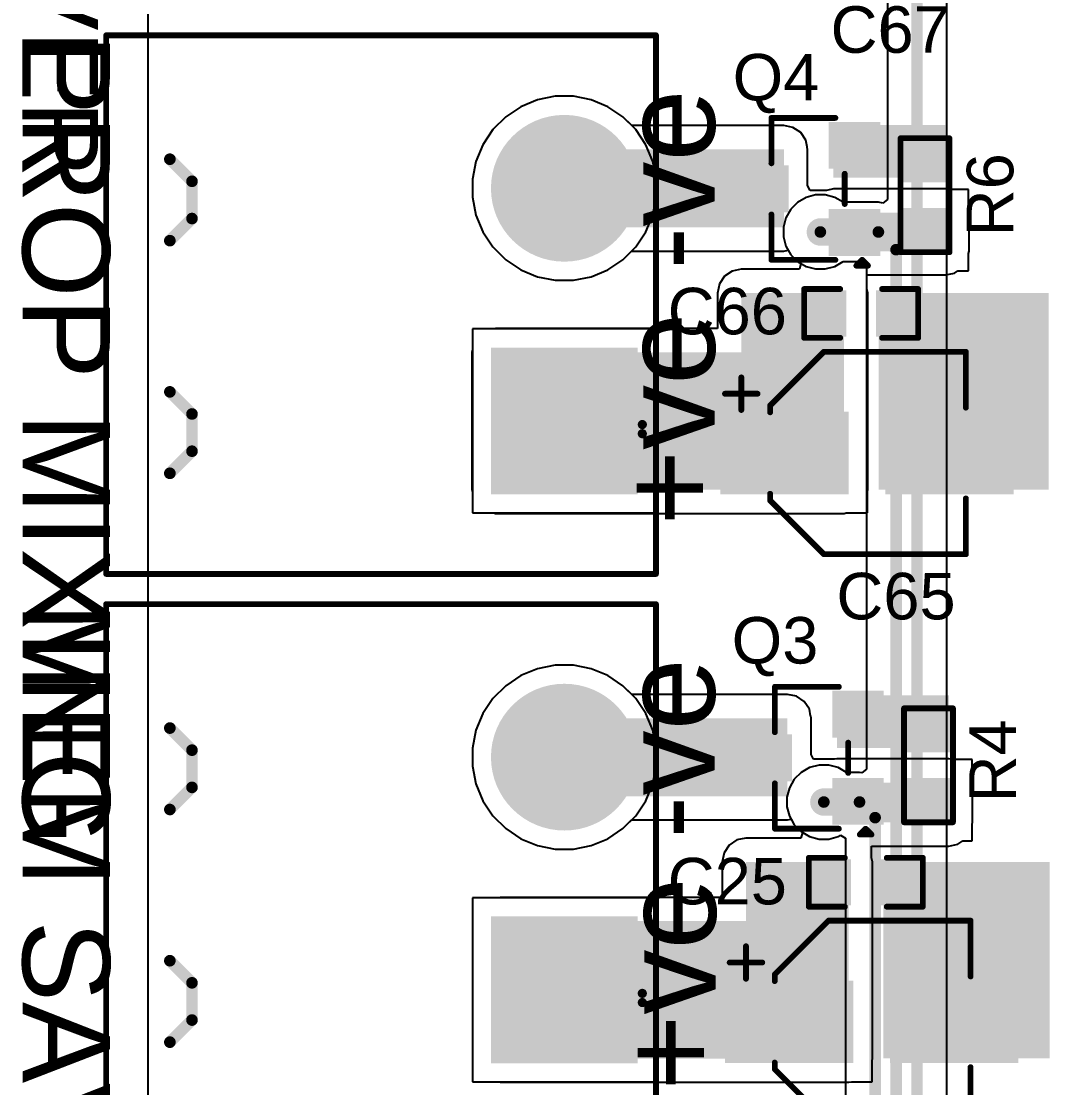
# Model space of a CAD drawing. Header units: millimetres. Extents: x -3 to 5437, y -3 to 5435.
# Drawn here: x -2.76 to 19.68, y 79.31 to 102.59 of the extents above; entities that cross this region are included whole.
import ezdxf

# ---------------------------------------------------------------- set-up
doc = ezdxf.new("R2010")
doc.units = ezdxf.units.MM
for name, color, linetype in [('BottomLayer', 5, 'Continuous'), ('BottomSolder', 6, 'Continuous'), ('MultiLayer', 9, 'Continuous'), ('PadHoleLayer', 156, 'Continuous'), ('TopLayer', 1, 'Continuous'), ('TopOverlay', 2, 'Continuous'), ('TopPaste', 8, 'Continuous'), ('TopSolder', 216, 'Continuous'), ('ViaHoleLayer', 16, 'Continuous')]:
    doc.layers.add(name, color=color, linetype=linetype)
doc.styles.add('Arial', font='', dxfattribs={"height": 0.2})
doc.styles.get('Arial').set_extended_font_data('Arial')

# ---------------------------------------------------------------- blocks, each defined once
blk = doc.blocks.new('RES_0603_128')
at = {"layer": 'TopLayer'}
for points in [[(-0.381, 0.4445), (-0.381, -0.4445), (-1.143, -0.4445), (-1.143, 0.4445)], [(1.143, 0.4445), (1.143, -0.4445), (0.381, -0.4445), (0.381, 0.4445)]]:
    blk.add_hatch(color=1, dxfattribs=at).paths.add_polyline_path(points)
at = {"layer": 'TopPaste'}
for points in [[(-0.381, 0.4445), (-0.381, -0.4445), (-1.143, -0.4445), (-1.143, 0.4445)], [(1.143, 0.4445), (1.143, -0.4445), (0.381, -0.4445), (0.381, 0.4445)]]:
    blk.add_hatch(color=8, dxfattribs=at).paths.add_polyline_path(points)
at = {"layer": 'TopSolder'}
for points in [[(-0.2794, 0.5461), (-0.2794, -0.5461), (-1.2446, -0.5461), (-1.2446, 0.5461)], [(1.2446, 0.5461), (1.2446, -0.5461), (0.2794, -0.5461), (0.2794, 0.5461)]]:
    blk.add_hatch(color=216, dxfattribs=at).paths.add_polyline_path(points)
at = {"layer": 'TopOverlay', "const_width": 0.127}
for points in [[(-1.2446, 0.5334), (-1.2446, -0.5334)], [(-1.2446, 0.5334), (1.2446, 0.5334)], [(1.2446, 0.5334), (1.2446, -0.5334)], [(-1.2446, -0.5334), (1.2446, -0.5334)]]:
    blk.add_lwpolyline(points, dxfattribs=at)
at = {"layer": 'TopOverlay', "const_width": 0.0635}
for points in [[(-1.27635, 0.5334, 1), (-1.21285, 0.5334, 1)], [(-1.27635, 0.5334, 1), (-1.21285, 0.5334, 1)], [(1.21285, 0.5334, 1), (1.27635, 0.5334, 1)], [(1.21285, 0.5334, 1), (1.27635, 0.5334, 1)], [(-1.27635, -0.5334, 1), (-1.21285, -0.5334, 1)], [(-1.27635, -0.5334, 1), (-1.21285, -0.5334, 1)], [(1.21285, -0.5334, 1), (1.27635, -0.5334, 1)], [(1.21285, -0.5334, 1), (1.27635, -0.5334, 1)]]:
    blk.add_lwpolyline(points, format="xyb", close=True, dxfattribs=at)
blk = doc.blocks.new('RES_0603_129')
at = {"layer": 'TopLayer'}
for points in [[(-0.381, 0.4445), (-0.381, -0.4445), (-1.143, -0.4445), (-1.143, 0.4445)], [(1.143, 0.4445), (1.143, -0.4445), (0.381, -0.4445), (0.381, 0.4445)]]:
    blk.add_hatch(color=1, dxfattribs=at).paths.add_polyline_path(points)
at = {"layer": 'TopPaste'}
for points in [[(-0.381, 0.4445), (-0.381, -0.4445), (-1.143, -0.4445), (-1.143, 0.4445)], [(1.143, 0.4445), (1.143, -0.4445), (0.381, -0.4445), (0.381, 0.4445)]]:
    blk.add_hatch(color=8, dxfattribs=at).paths.add_polyline_path(points)
at = {"layer": 'TopSolder'}
for points in [[(-0.2794, 0.5461), (-0.2794, -0.5461), (-1.2446, -0.5461), (-1.2446, 0.5461)], [(1.2446, 0.5461), (1.2446, -0.5461), (0.2794, -0.5461), (0.2794, 0.5461)]]:
    blk.add_hatch(color=216, dxfattribs=at).paths.add_polyline_path(points)
at = {"layer": 'TopOverlay', "const_width": 0.127}
for points in [[(-1.2446, 0.5334), (-1.2446, -0.5334)], [(-1.2446, 0.5334), (1.2446, 0.5334)], [(1.2446, 0.5334), (1.2446, -0.5334)], [(-1.2446, -0.5334), (1.2446, -0.5334)]]:
    blk.add_lwpolyline(points, dxfattribs=at)
at = {"layer": 'TopOverlay', "const_width": 0.0635}
for points in [[(-1.27635, 0.5334, 1), (-1.21285, 0.5334, 1)], [(-1.27635, 0.5334, 1), (-1.21285, 0.5334, 1)], [(1.21285, 0.5334, 1), (1.27635, 0.5334, 1)], [(1.21285, 0.5334, 1), (1.27635, 0.5334, 1)], [(-1.27635, -0.5334, 1), (-1.21285, -0.5334, 1)], [(-1.27635, -0.5334, 1), (-1.21285, -0.5334, 1)], [(1.21285, -0.5334, 1), (1.27635, -0.5334, 1)], [(1.21285, -0.5334, 1), (1.27635, -0.5334, 1)]]:
    blk.add_lwpolyline(points, format="xyb", close=True, dxfattribs=at)
blk = doc.blocks.new('____23_132')
at = {"layer": 'TopLayer'}
for points in [[(-0.41, 1.46), (0.41, 1.46), (0.41, 0.54), (-0.41, 0.54)], [(-1.36, -0.54), (-0.54, -0.54), (-0.54, -1.46), (-1.36, -1.46)], [(0.54, -0.54), (1.36, -0.54), (1.36, -1.46), (0.54, -1.46)]]:
    blk.add_hatch(color=1, dxfattribs=at).paths.add_polyline_path(points)
at = {"layer": 'TopPaste'}
for points in [[(-0.41, 1.46), (0.41, 1.46), (0.41, 0.54), (-0.41, 0.54)], [(-1.36, -0.54), (-0.54, -0.54), (-0.54, -1.46), (-1.36, -1.46)], [(0.54, -0.54), (1.36, -0.54), (1.36, -1.46), (0.54, -1.46)]]:
    blk.add_hatch(color=8, dxfattribs=at).paths.add_polyline_path(points)
at = {"layer": 'TopSolder'}
for points in [[(-0.512, 1.562), (0.512, 1.562), (0.512, 0.438), (-0.512, 0.438)], [(-1.462, -0.438), (-0.438, -0.438), (-0.438, -1.562), (-1.462, -1.562)], [(0.438, -0.438), (1.462, -0.438), (1.462, -1.562), (0.438, -1.562)]]:
    blk.add_hatch(color=216, dxfattribs=at).paths.add_polyline_path(points)
at = {"layer": 'TopOverlay', "const_width": 0.127}
for points in [[(-1.549, 0.813), (-0.559, 0.813)], [(-1.549, 0.813), (-1.549, -0.584)], [(0.559, 0.813), (1.549, 0.813)], [(1.549, 0.813), (1.549, -0.584)], [(-0.33, -0.787), (0.33, -0.787)], [(-1.676, -1.041), (-1.676, -1.295)], [(-1.676, -1.041), (-1.549, -1.168)], [(-1.549, -1.168), (-1.676, -1.295)]]:
    blk.add_lwpolyline(points, dxfattribs=at)
at = {"layer": 'TopOverlay', "const_width": 0.0635}
for points in [[(-1.581, 0.813, 1), (-1.518, 0.813, 1)], [(-1.581, 0.813, 1), (-1.518, 0.813, 1)], [(-0.591, 0.813, 1), (-0.527, 0.813, 1)], [(0.527, 0.813, 1), (0.591, 0.813, 1)], [(1.518, 0.813, 1), (1.581, 0.813, 1)], [(1.518, 0.813, 1), (1.581, 0.813, 1)], [(-1.581, -0.584, 1), (-1.518, -0.584, 1)], [(1.518, -0.584, 1), (1.581, -0.584, 1)], [(-0.362, -0.787, 1), (-0.298, -0.787, 1)], [(0.298, -0.787, 1), (0.362, -0.787, 1)], [(-1.708, -1.041, 1), (-1.645, -1.041, 1)], [(-1.708, -1.041, 1), (-1.645, -1.041, 1)], [(-1.581, -1.168, 1), (-1.518, -1.168, 1)], [(-1.581, -1.168, 1), (-1.518, -1.168, 1)], [(-1.708, -1.295, 1), (-1.645, -1.295, 1)], [(-1.708, -1.295, 1), (-1.645, -1.295, 1)]]:
    blk.add_lwpolyline(points, format="xyb", close=True, dxfattribs=at)
blk = doc.blocks.new('C__0603_134')
at = {"layer": 'TopLayer'}
for points in [[(-0.381, 0.445), (-0.381, -0.445), (-1.143, -0.445), (-1.143, 0.445)], [(1.143, 0.445), (1.143, -0.445), (0.381, -0.445), (0.381, 0.445)]]:
    blk.add_hatch(color=1, dxfattribs=at).paths.add_polyline_path(points)
at = {"layer": 'TopPaste'}
for points in [[(-0.381, 0.445), (-0.381, -0.445), (-1.143, -0.445), (-1.143, 0.445)], [(1.143, 0.445), (1.143, -0.445), (0.381, -0.445), (0.381, 0.445)]]:
    blk.add_hatch(color=8, dxfattribs=at).paths.add_polyline_path(points)
at = {"layer": 'TopSolder'}
for points in [[(-0.321, 0.504), (-0.321, -0.504), (-1.203, -0.504), (-1.203, 0.504)], [(1.203, 0.504), (1.203, -0.504), (0.321, -0.504), (0.321, 0.504)]]:
    blk.add_hatch(color=216, dxfattribs=at).paths.add_polyline_path(points)
at = {"layer": 'TopOverlay', "const_width": 0.127}
for points in [[(-1.245, -0.533), (-1.245, 0.533)], [(-1.245, 0.533), (-0.457, 0.533)], [(0.457, 0.533), (1.245, 0.533)], [(1.245, -0.533), (1.245, 0.533)], [(-1.245, -0.533), (-0.457, -0.533)], [(0.457, -0.533), (1.245, -0.533)]]:
    blk.add_lwpolyline(points, dxfattribs=at)
at = {"layer": 'TopOverlay', "const_width": 0.0635}
for points in [[(-1.276, 0.533, 1), (-1.213, 0.533, 1)], [(-1.276, 0.533, 1), (-1.213, 0.533, 1)], [(-0.489, 0.533, 1), (-0.425, 0.533, 1)], [(0.425, 0.533, 1), (0.489, 0.533, 1)], [(1.213, 0.533, 1), (1.276, 0.533, 1)], [(1.213, 0.533, 1), (1.276, 0.533, 1)], [(-1.276, -0.533, 1), (-1.213, -0.533, 1)], [(-1.276, -0.533, 1), (-1.213, -0.533, 1)], [(-0.489, -0.533, 1), (-0.425, -0.533, 1)], [(0.425, -0.533, 1), (0.489, -0.533, 1)], [(1.213, -0.533, 1), (1.276, -0.533, 1)], [(1.213, -0.533, 1), (1.276, -0.533, 1)]]:
    blk.add_lwpolyline(points, format="xyb", close=True, dxfattribs=at)
blk = doc.blocks.new('C__0603_135')
at = {"layer": 'TopLayer'}
for points in [[(-0.381, 0.445), (-0.381, -0.445), (-1.143, -0.445), (-1.143, 0.445)], [(1.143, 0.445), (1.143, -0.445), (0.381, -0.445), (0.381, 0.445)]]:
    blk.add_hatch(color=1, dxfattribs=at).paths.add_polyline_path(points)
at = {"layer": 'TopPaste'}
for points in [[(-0.381, 0.445), (-0.381, -0.445), (-1.143, -0.445), (-1.143, 0.445)], [(1.143, 0.445), (1.143, -0.445), (0.381, -0.445), (0.381, 0.445)]]:
    blk.add_hatch(color=8, dxfattribs=at).paths.add_polyline_path(points)
at = {"layer": 'TopSolder'}
for points in [[(-0.321, 0.504), (-0.321, -0.504), (-1.203, -0.504), (-1.203, 0.504)], [(1.203, 0.504), (1.203, -0.504), (0.321, -0.504), (0.321, 0.504)]]:
    blk.add_hatch(color=216, dxfattribs=at).paths.add_polyline_path(points)
at = {"layer": 'TopOverlay', "const_width": 0.127}
for points in [[(-1.245, 0.533), (-0.457, 0.533)], [(-1.245, -0.533), (-1.245, 0.533)], [(0.457, 0.533), (1.245, 0.533)], [(1.245, -0.533), (1.245, 0.533)], [(-1.245, -0.533), (-0.457, -0.533)], [(0.457, -0.533), (1.245, -0.533)]]:
    blk.add_lwpolyline(points, dxfattribs=at)
at = {"layer": 'TopOverlay', "const_width": 0.0635}
for points in [[(-1.276, 0.533, 1), (-1.213, 0.533, 1)], [(-1.276, 0.533, 1), (-1.213, 0.533, 1)], [(-0.489, 0.533, 1), (-0.425, 0.533, 1)], [(0.425, 0.533, 1), (0.489, 0.533, 1)], [(1.213, 0.533, 1), (1.276, 0.533, 1)], [(1.213, 0.533, 1), (1.276, 0.533, 1)], [(-1.276, -0.533, 1), (-1.213, -0.533, 1)], [(-1.276, -0.533, 1), (-1.213, -0.533, 1)], [(-0.489, -0.533, 1), (-0.425, -0.533, 1)], [(0.425, -0.533, 1), (0.489, -0.533, 1)], [(1.213, -0.533, 1), (1.276, -0.533, 1)], [(1.213, -0.533, 1), (1.276, -0.533, 1)]]:
    blk.add_lwpolyline(points, format="xyb", close=True, dxfattribs=at)
blk = doc.blocks.new('____23_325')
at = {"layer": 'TopLayer'}
for points in [[(-0.41, 1.46), (0.41, 1.46), (0.41, 0.54), (-0.41, 0.54)], [(-1.36, -0.54), (-0.54, -0.54), (-0.54, -1.46), (-1.36, -1.46)], [(0.54, -0.54), (1.36, -0.54), (1.36, -1.46), (0.54, -1.46)]]:
    blk.add_hatch(color=1, dxfattribs=at).paths.add_polyline_path(points)
at = {"layer": 'TopPaste'}
for points in [[(-0.41, 1.46), (0.41, 1.46), (0.41, 0.54), (-0.41, 0.54)], [(-1.36, -0.54), (-0.54, -0.54), (-0.54, -1.46), (-1.36, -1.46)], [(0.54, -0.54), (1.36, -0.54), (1.36, -1.46), (0.54, -1.46)]]:
    blk.add_hatch(color=8, dxfattribs=at).paths.add_polyline_path(points)
at = {"layer": 'TopSolder'}
for points in [[(-0.512, 1.562), (0.512, 1.562), (0.512, 0.438), (-0.512, 0.438)], [(-1.462, -0.438), (-0.438, -0.438), (-0.438, -1.562), (-1.462, -1.562)], [(0.438, -0.438), (1.462, -0.438), (1.462, -1.562), (0.438, -1.562)]]:
    blk.add_hatch(color=216, dxfattribs=at).paths.add_polyline_path(points)
at = {"layer": 'TopOverlay', "const_width": 0.127}
for points in [[(-1.549, 0.813), (-1.549, -0.584)], [(-1.549, 0.813), (-0.559, 0.813)], [(0.559, 0.813), (1.549, 0.813)], [(1.549, 0.813), (1.549, -0.584)], [(-0.33, -0.787), (0.33, -0.787)], [(-1.676, -1.041), (-1.549, -1.168)], [(-1.676, -1.041), (-1.676, -1.295)], [(-1.549, -1.168), (-1.676, -1.295)]]:
    blk.add_lwpolyline(points, dxfattribs=at)
at = {"layer": 'TopOverlay', "const_width": 0.0635}
for points in [[(-1.581, 0.813, 1), (-1.518, 0.813, 1)], [(-1.581, 0.813, 1), (-1.518, 0.813, 1)], [(-0.591, 0.813, 1), (-0.527, 0.813, 1)], [(0.527, 0.813, 1), (0.591, 0.813, 1)], [(1.518, 0.813, 1), (1.581, 0.813, 1)], [(1.518, 0.813, 1), (1.581, 0.813, 1)], [(-1.581, -0.584, 1), (-1.518, -0.584, 1)], [(1.518, -0.584, 1), (1.581, -0.584, 1)], [(-0.362, -0.787, 1), (-0.298, -0.787, 1)], [(0.298, -0.787, 1), (0.362, -0.787, 1)], [(-1.708, -1.041, 1), (-1.645, -1.041, 1)], [(-1.708, -1.041, 1), (-1.645, -1.041, 1)], [(-1.581, -1.168, 1), (-1.518, -1.168, 1)], [(-1.581, -1.168, 1), (-1.518, -1.168, 1)], [(-1.708, -1.295, 1), (-1.645, -1.295, 1)], [(-1.708, -1.295, 1), (-1.645, -1.295, 1)]]:
    blk.add_lwpolyline(points, format="xyb", close=True, dxfattribs=at)
blk = doc.blocks.new('TBP01R1_508_02BE_342')
at = {"layer": 'BottomLayer'}
blk.add_hatch(color=5, dxfattribs=at).paths.add_polyline_path([(-4.04, 1.5), (-1.04, 1.5), (-1.04, -1.5), (-4.04, -1.5)])
h = blk.add_hatch(color=5, dxfattribs=at)
edge = h.paths.add_edge_path()
edge.add_arc((2.54, 0), 1.5, 0, 360)
at = {"layer": 'BottomSolder'}
blk.add_hatch(color=6, dxfattribs=at).paths.add_polyline_path([(-4.142, 1.602), (-0.938, 1.602), (-0.938, -1.602), (-4.142, -1.602)])
h = blk.add_hatch(color=6, dxfattribs=at)
edge = h.paths.add_edge_path()
edge.add_arc((2.54, 0), 1.602, 0, 360)
at = {"layer": 'MultiLayer'}
blk.add_hatch(color=9, dxfattribs=at).paths.add_polyline_path([(-4.04, 1.5), (-1.04, 1.5), (-1.04, -1.5), (-4.04, -1.5)])
h = blk.add_hatch(color=9, dxfattribs=at)
edge = h.paths.add_edge_path()
edge.add_arc((2.54, 0), 1.5, 0, 360)
at = {"layer": 'PadHoleLayer'}
h = blk.add_hatch(color=156, dxfattribs=at)
edge = h.paths.add_edge_path()
edge.add_arc((-2.54, 0), 0.85, 0, 360)
h = blk.add_hatch(color=156, dxfattribs=at)
edge = h.paths.add_edge_path()
edge.add_arc((2.54, 0), 0.85, 0, 360)
at = {"layer": 'TopLayer'}
blk.add_hatch(color=1, dxfattribs=at).paths.add_polyline_path([(-4.04, 1.5), (-1.04, 1.5), (-1.04, -1.5), (-4.04, -1.5)])
h = blk.add_hatch(color=1, dxfattribs=at)
edge = h.paths.add_edge_path()
edge.add_arc((2.54, 0), 1.5, 0, 360)
at = {"layer": 'TopSolder'}
blk.add_hatch(color=216, dxfattribs=at).paths.add_polyline_path([(-4.142, 1.602), (-0.938, 1.602), (-0.938, -1.602), (-4.142, -1.602)])
h = blk.add_hatch(color=216, dxfattribs=at)
edge = h.paths.add_edge_path()
edge.add_arc((2.54, 0), 1.602, 0, 360)
at = {"layer": 'TopOverlay'}
for points, const_width in [([(-5.88, 10), (-5.88, -2)], 0.127), ([(-5.88, 10), (5.88, 10)], 0.127), ([(5.88, 10), (5.88, -2)], 0.127), ([(-3.683, 8.611), (-3.2, 8.128)], 0.254), ([(-1.905, 8.611), (-2.388, 8.128)], 0.254), ([(1.397, 8.611), (1.88, 8.128)], 0.254), ([(1.397, 8.611), (1.88, 8.128)], 0.254), ([(3.175, 8.611), (2.692, 8.128)], 0.254), ([(3.175, 8.611), (2.692, 8.128)], 0.254), ([(-3.2, 8.128), (-2.388, 8.128)], 0.254), ([(1.88, 8.128), (2.692, 8.128)], 0.254), ([(1.88, 8.128), (2.692, 8.128)], 0.254), ([(-5.88, -2), (5.88, -2)], 0.127)]:
    blk.add_lwpolyline(points, dxfattribs=dict(at, const_width=const_width))
for points, const_width in [([(-5.912, 10, 1), (-5.848, 10, 1)], 0.0635), ([(-5.912, 10, 1), (-5.848, 10, 1)], 0.0635), ([(5.848, 10, 1), (5.912, 10, 1)], 0.0635), ([(5.848, 10, 1), (5.912, 10, 1)], 0.0635), ([(-3.747, 8.611, 1), (-3.619, 8.611, 1)], 0.127), ([(-1.968, 8.611, 1), (-1.841, 8.611, 1)], 0.127), ([(1.333, 8.611, 1), (1.46, 8.611, 1)], 0.127), ([(1.333, 8.611, 1), (1.46, 8.611, 1)], 0.127), ([(3.111, 8.611, 1), (3.239, 8.611, 1)], 0.127), ([(3.111, 8.611, 1), (3.239, 8.611, 1)], 0.127), ([(-3.264, 8.128, 1), (-3.137, 8.128, 1)], 0.127), ([(-3.264, 8.128, 1), (-3.137, 8.128, 1)], 0.127), ([(-2.451, 8.128, 1), (-2.324, 8.128, 1)], 0.127), ([(-2.451, 8.128, 1), (-2.324, 8.128, 1)], 0.127), ([(1.816, 8.128, 1), (1.943, 8.128, 1)], 0.127), ([(1.816, 8.128, 1), (1.943, 8.128, 1)], 0.127), ([(1.816, 8.128, 1), (1.943, 8.128, 1)], 0.127), ([(1.816, 8.128, 1), (1.943, 8.128, 1)], 0.127), ([(2.629, 8.128, 1), (2.756, 8.128, 1)], 0.127), ([(2.629, 8.128, 1), (2.756, 8.128, 1)], 0.127), ([(2.629, 8.128, 1), (2.756, 8.128, 1)], 0.127), ([(2.629, 8.128, 1), (2.756, 8.128, 1)], 0.127), ([(-2.618, -1.702, 1), (-2.818, -1.702, 1)], 0.2), ([(-2.868, -1.702, 1), (-2.768, -1.702, 1)], 0.1), ([(-2.668, -1.702, 1), (-2.568, -1.702, 1)], 0.1), ([(-5.912, -2, 1), (-5.848, -2, 1)], 0.0635), ([(-5.912, -2, 1), (-5.848, -2, 1)], 0.0635), ([(5.848, -2, 1), (5.912, -2, 1)], 0.0635), ([(5.848, -2, 1), (5.912, -2, 1)], 0.0635)]:
    blk.add_lwpolyline(points, format="xyb", close=True, dxfattribs=dict(at, const_width=const_width))
blk = doc.blocks.new('TBP01R1_508_02BE_343')
at = {"layer": 'BottomLayer'}
blk.add_hatch(color=5, dxfattribs=at).paths.add_polyline_path([(-4.04, 1.5), (-1.04, 1.5), (-1.04, -1.5), (-4.04, -1.5)])
h = blk.add_hatch(color=5, dxfattribs=at)
edge = h.paths.add_edge_path()
edge.add_arc((2.54, 0), 1.5, 0, 360)
at = {"layer": 'BottomSolder'}
blk.add_hatch(color=6, dxfattribs=at).paths.add_polyline_path([(-4.142, 1.602), (-0.938, 1.602), (-0.938, -1.602), (-4.142, -1.602)])
h = blk.add_hatch(color=6, dxfattribs=at)
edge = h.paths.add_edge_path()
edge.add_arc((2.54, 0), 1.602, 0, 360)
at = {"layer": 'MultiLayer'}
blk.add_hatch(color=9, dxfattribs=at).paths.add_polyline_path([(-4.04, 1.5), (-1.04, 1.5), (-1.04, -1.5), (-4.04, -1.5)])
h = blk.add_hatch(color=9, dxfattribs=at)
edge = h.paths.add_edge_path()
edge.add_arc((2.54, 0), 1.5, 0, 360)
at = {"layer": 'PadHoleLayer'}
h = blk.add_hatch(color=156, dxfattribs=at)
edge = h.paths.add_edge_path()
edge.add_arc((-2.54, 0), 0.85, 0, 360)
h = blk.add_hatch(color=156, dxfattribs=at)
edge = h.paths.add_edge_path()
edge.add_arc((2.54, 0), 0.85, 0, 360)
at = {"layer": 'TopLayer'}
blk.add_hatch(color=1, dxfattribs=at).paths.add_polyline_path([(-4.04, 1.5), (-1.04, 1.5), (-1.04, -1.5), (-4.04, -1.5)])
h = blk.add_hatch(color=1, dxfattribs=at)
edge = h.paths.add_edge_path()
edge.add_arc((2.54, 0), 1.5, 0, 360)
at = {"layer": 'TopSolder'}
blk.add_hatch(color=216, dxfattribs=at).paths.add_polyline_path([(-4.142, 1.602), (-0.938, 1.602), (-0.938, -1.602), (-4.142, -1.602)])
h = blk.add_hatch(color=216, dxfattribs=at)
edge = h.paths.add_edge_path()
edge.add_arc((2.54, 0), 1.602, 0, 360)
at = {"layer": 'TopOverlay'}
for points, const_width in [([(-5.88, 10), (-5.88, -2)], 0.127), ([(-5.88, 10), (5.88, 10)], 0.127), ([(5.88, 10), (5.88, -2)], 0.127), ([(-3.683, 8.611), (-3.2, 8.128)], 0.254), ([(-1.905, 8.611), (-2.388, 8.128)], 0.254), ([(1.397, 8.611), (1.88, 8.128)], 0.254), ([(1.397, 8.611), (1.88, 8.128)], 0.254), ([(3.175, 8.611), (2.692, 8.128)], 0.254), ([(3.175, 8.611), (2.692, 8.128)], 0.254), ([(-3.2, 8.128), (-2.388, 8.128)], 0.254), ([(1.88, 8.128), (2.692, 8.128)], 0.254), ([(1.88, 8.128), (2.692, 8.128)], 0.254), ([(-5.88, -2), (5.88, -2)], 0.127)]:
    blk.add_lwpolyline(points, dxfattribs=dict(at, const_width=const_width))
for points, const_width in [([(-5.912, 10, 1), (-5.848, 10, 1)], 0.0635), ([(-5.912, 10, 1), (-5.848, 10, 1)], 0.0635), ([(5.848, 10, 1), (5.912, 10, 1)], 0.0635), ([(5.848, 10, 1), (5.912, 10, 1)], 0.0635), ([(-3.747, 8.611, 1), (-3.619, 8.611, 1)], 0.127), ([(-1.968, 8.611, 1), (-1.841, 8.611, 1)], 0.127), ([(1.333, 8.611, 1), (1.46, 8.611, 1)], 0.127), ([(1.333, 8.611, 1), (1.46, 8.611, 1)], 0.127), ([(3.111, 8.611, 1), (3.239, 8.611, 1)], 0.127), ([(3.111, 8.611, 1), (3.239, 8.611, 1)], 0.127), ([(-3.264, 8.128, 1), (-3.137, 8.128, 1)], 0.127), ([(-3.264, 8.128, 1), (-3.137, 8.128, 1)], 0.127), ([(-2.451, 8.128, 1), (-2.324, 8.128, 1)], 0.127), ([(-2.451, 8.128, 1), (-2.324, 8.128, 1)], 0.127), ([(1.816, 8.128, 1), (1.943, 8.128, 1)], 0.127), ([(1.816, 8.128, 1), (1.943, 8.128, 1)], 0.127), ([(1.816, 8.128, 1), (1.943, 8.128, 1)], 0.127), ([(1.816, 8.128, 1), (1.943, 8.128, 1)], 0.127), ([(2.629, 8.128, 1), (2.756, 8.128, 1)], 0.127), ([(2.629, 8.128, 1), (2.756, 8.128, 1)], 0.127), ([(2.629, 8.128, 1), (2.756, 8.128, 1)], 0.127), ([(2.629, 8.128, 1), (2.756, 8.128, 1)], 0.127), ([(-2.618, -1.702, 1), (-2.818, -1.702, 1)], 0.2), ([(-2.868, -1.702, 1), (-2.768, -1.702, 1)], 0.1), ([(-2.668, -1.702, 1), (-2.568, -1.702, 1)], 0.1), ([(-5.912, -2, 1), (-5.848, -2, 1)], 0.0635), ([(-5.912, -2, 1), (-5.848, -2, 1)], 0.0635), ([(5.848, -2, 1), (5.912, -2, 1)], 0.0635), ([(5.848, -2, 1), (5.912, -2, 1)], 0.0635)]:
    blk.add_lwpolyline(points, format="xyb", close=True, dxfattribs=dict(at, const_width=const_width))
blk = doc.blocks.new('RVT1E100M0405__357')
at = {"layer": 'TopLayer'}
for points in [[(-3.1, 0.8), (-0.5, 0.8), (-0.5, -0.8), (-3.1, -0.8)], [(0.5, 0.8), (3.1, 0.8), (3.1, -0.8), (0.5, -0.8)]]:
    blk.add_hatch(color=1, dxfattribs=at).paths.add_polyline_path(points)
at = {"layer": 'TopPaste'}
for points in [[(-3.1, 0.8), (-0.5, 0.8), (-0.5, -0.8), (-3.1, -0.8)], [(0.5, 0.8), (3.1, 0.8), (3.1, -0.8), (0.5, -0.8)]]:
    blk.add_hatch(color=8, dxfattribs=at).paths.add_polyline_path(points)
at = {"layer": 'TopSolder'}
for points in [[(-3.202, 0.902), (-0.398, 0.902), (-0.398, -0.902), (-3.202, -0.902)], [(0.398, 0.902), (3.202, 0.902), (3.202, -0.902), (0.398, -0.902)]]:
    blk.add_hatch(color=216, dxfattribs=at).paths.add_polyline_path(points)
at = {"layer": 'TopOverlay', "const_width": 0.127}
for points in [[(-2.115, 1.035), (-0.94, 2.21)], [(-0.94, 2.21), (2.159, 2.21)], [(2.159, 0.991), (2.159, 2.21)], [(-2.743, 0.94), (-2.743, 1.651)], [(-3.099, 1.295), (-2.388, 1.295)], [(-2.115, 0.889), (-2.115, 1.035)], [(-2.115, -1.035), (-2.115, -0.889)], [(2.159, -2.21), (2.159, -0.991)], [(-2.115, -1.035), (-0.94, -2.21)], [(-0.94, -2.21), (2.159, -2.21)]]:
    blk.add_lwpolyline(points, dxfattribs=at)
at = {"layer": 'TopOverlay', "const_width": 0.0635}
for points in [[(-0.972, 2.21, 1), (-0.908, 2.21, 1)], [(-0.972, 2.21, 1), (-0.908, 2.21, 1)], [(2.127, 2.21, 1), (2.191, 2.21, 1)], [(2.127, 2.21, 1), (2.191, 2.21, 1)], [(-2.775, 1.651, 1), (-2.711, 1.651, 1)], [(-3.131, 1.295, 1), (-3.067, 1.295, 1)], [(-2.419, 1.295, 1), (-2.356, 1.295, 1)], [(-2.775, 0.94, 1), (-2.711, 0.94, 1)], [(-2.146, 1.035, 1), (-2.083, 1.035, 1)], [(-2.146, 1.035, 1), (-2.083, 1.035, 1)], [(-2.146, 0.889, 1), (-2.083, 0.889, 1)], [(2.127, 0.991, 1), (2.191, 0.991, 1)], [(-2.146, -0.889, 1), (-2.083, -0.889, 1)], [(2.127, -0.991, 1), (2.191, -0.991, 1)], [(-2.146, -1.035, 1), (-2.083, -1.035, 1)], [(-2.146, -1.035, 1), (-2.083, -1.035, 1)], [(-0.972, -2.21, 1), (-0.908, -2.21, 1)], [(-0.972, -2.21, 1), (-0.908, -2.21, 1)], [(2.127, -2.21, 1), (2.191, -2.21, 1)], [(2.127, -2.21, 1), (2.191, -2.21, 1)]]:
    blk.add_lwpolyline(points, format="xyb", close=True, dxfattribs=at)
blk = doc.blocks.new('RVT1E100M0405__358')
at = {"layer": 'TopLayer'}
for points in [[(-3.1, 0.8), (-0.5, 0.8), (-0.5, -0.8), (-3.1, -0.8)], [(0.5, 0.8), (3.1, 0.8), (3.1, -0.8), (0.5, -0.8)]]:
    blk.add_hatch(color=1, dxfattribs=at).paths.add_polyline_path(points)
at = {"layer": 'TopPaste'}
for points in [[(-3.1, 0.8), (-0.5, 0.8), (-0.5, -0.8), (-3.1, -0.8)], [(0.5, 0.8), (3.1, 0.8), (3.1, -0.8), (0.5, -0.8)]]:
    blk.add_hatch(color=8, dxfattribs=at).paths.add_polyline_path(points)
at = {"layer": 'TopSolder'}
for points in [[(-3.202, 0.902), (-0.398, 0.902), (-0.398, -0.902), (-3.202, -0.902)], [(0.398, 0.902), (3.202, 0.902), (3.202, -0.902), (0.398, -0.902)]]:
    blk.add_hatch(color=216, dxfattribs=at).paths.add_polyline_path(points)
at = {"layer": 'TopOverlay', "const_width": 0.127}
for points in [[(-2.115, 1.035), (-0.94, 2.21)], [(-0.94, 2.21), (2.159, 2.21)], [(2.159, 0.991), (2.159, 2.21)], [(-2.743, 0.94), (-2.743, 1.651)], [(-3.099, 1.295), (-2.388, 1.295)], [(-2.115, 0.889), (-2.115, 1.035)], [(-2.115, -1.035), (-2.115, -0.889)], [(2.159, -2.21), (2.159, -0.991)], [(-2.115, -1.035), (-0.94, -2.21)], [(-0.94, -2.21), (2.159, -2.21)]]:
    blk.add_lwpolyline(points, dxfattribs=at)
at = {"layer": 'TopOverlay', "const_width": 0.0635}
for points in [[(-0.972, 2.21, 1), (-0.908, 2.21, 1)], [(-0.972, 2.21, 1), (-0.908, 2.21, 1)], [(2.127, 2.21, 1), (2.191, 2.21, 1)], [(2.127, 2.21, 1), (2.191, 2.21, 1)], [(-2.775, 1.651, 1), (-2.711, 1.651, 1)], [(-3.131, 1.295, 1), (-3.067, 1.295, 1)], [(-2.419, 1.295, 1), (-2.356, 1.295, 1)], [(-2.775, 0.94, 1), (-2.711, 0.94, 1)], [(-2.146, 1.035, 1), (-2.083, 1.035, 1)], [(-2.146, 1.035, 1), (-2.083, 1.035, 1)], [(-2.146, 0.889, 1), (-2.083, 0.889, 1)], [(2.127, 0.991, 1), (2.191, 0.991, 1)], [(-2.146, -0.889, 1), (-2.083, -0.889, 1)], [(2.127, -0.991, 1), (2.191, -0.991, 1)], [(-2.146, -1.035, 1), (-2.083, -1.035, 1)], [(-2.146, -1.035, 1), (-2.083, -1.035, 1)], [(-0.972, -2.21, 1), (-0.908, -2.21, 1)], [(-0.972, -2.21, 1), (-0.908, -2.21, 1)], [(2.127, -2.21, 1), (2.191, -2.21, 1)], [(2.127, -2.21, 1), (2.191, -2.21, 1)]]:
    blk.add_lwpolyline(points, format="xyb", close=True, dxfattribs=at)

msp = doc.modelspace()

# ---------------------------------------------------------------- hatches: boundary and pattern name
at = {"layer": 'BottomLayer'}
h = msp.add_hatch(color=5, dxfattribs=at)
edge = h.paths.add_edge_path()
edge.add_arc((14.68, 97.993), 0.3, 0, 360)
h = msp.add_hatch(color=5, dxfattribs=at)
edge = h.paths.add_edge_path()
edge.add_arc((18.234, 96.241), 0.3, 0, 360)
h = msp.add_hatch(color=5, dxfattribs=at)
edge = h.paths.add_edge_path()
edge.add_arc((19.05, 96.241), 0.3, 0, 360)
h = msp.add_hatch(color=5, dxfattribs=at)
edge = h.paths.add_edge_path()
edge.add_arc((18.234, 95.455), 0.3, 0, 360)
h = msp.add_hatch(color=5, dxfattribs=at)
edge = h.paths.add_edge_path()
edge.add_arc((19.05, 95.455), 0.3, 0, 360)
h = msp.add_hatch(color=5, dxfattribs=at)
edge = h.paths.add_edge_path()
edge.add_arc((14.756, 85.547), 0.3, 0, 360)
h = msp.add_hatch(color=5, dxfattribs=at)
edge = h.paths.add_edge_path()
edge.add_arc((18.234, 83.821), 0.3, 0, 360)
h = msp.add_hatch(color=5, dxfattribs=at)
edge = h.paths.add_edge_path()
edge.add_arc((19.05, 83.821), 0.3, 0, 360)
h = msp.add_hatch(color=5, dxfattribs=at)
edge = h.paths.add_edge_path()
edge.add_arc((18.234, 83.035), 0.3, 0, 360)
h = msp.add_hatch(color=5, dxfattribs=at)
edge = h.paths.add_edge_path()
edge.add_arc((19.05, 83.035), 0.3, 0, 360)
at = {"layer": 'TopLayer'}
for points in [[(14.964, 99.176), (17.408, 99.176), (17.408, 100.327), (14.964, 100.327)], [(8.14, 98.095), (13.884, 98.095), (13.884, 99.797), (8.14, 99.797)], [(14.68, 97.693), (15.418, 97.693), (15.418, 98.293), (14.68, 98.293)], [(14.964, 97.574), (17.408, 97.574), (17.408, 98.414), (14.964, 98.414)], [(12.954, 93.867), (15.197, 93.867), (15.197, 96.66), (12.954, 96.66)], [(15.951, 92.369), (19.66, 92.369), (19.66, 96.66), (15.951, 96.66)], [(7.591, 92.367), (15.197, 92.367), (15.197, 95.367), (7.591, 95.367)], [(15.04, 86.73), (17.485, 86.73), (17.485, 87.873), (15.04, 87.873)], [(8.14, 85.674), (13.96, 85.674), (13.96, 87.376), (8.14, 87.376)], [(15.04, 85.104), (17.485, 85.104), (17.485, 85.973), (15.04, 85.973)], [(14.756, 85.247), (15.494, 85.247), (15.494, 85.847), (14.756, 85.847)], [(13.056, 81.448), (15.299, 81.448), (15.299, 84.24), (13.056, 84.24)], [(16.053, 79.948), (19.685, 79.948), (19.685, 84.239), (16.053, 84.239)], [(7.693, 79.947), (15.299, 79.947), (15.299, 82.947), (7.693, 82.947)]]:
    msp.add_hatch(color=1, dxfattribs=at).paths.add_polyline_path(points)
h = msp.add_hatch(color=1, dxfattribs=at)
edge = h.paths.add_edge_path()
edge.add_arc((14.68, 97.993), 0.3, 0, 360)
h = msp.add_hatch(color=1, dxfattribs=at)
edge = h.paths.add_edge_path()
edge.add_arc((18.234, 96.241), 0.3, 0, 360)
h = msp.add_hatch(color=1, dxfattribs=at)
edge = h.paths.add_edge_path()
edge.add_arc((19.05, 96.241), 0.3, 0, 360)
h = msp.add_hatch(color=1, dxfattribs=at)
edge = h.paths.add_edge_path()
edge.add_arc((18.234, 95.455), 0.3, 0, 360)
h = msp.add_hatch(color=1, dxfattribs=at)
edge = h.paths.add_edge_path()
edge.add_arc((19.05, 95.455), 0.3, 0, 360)
h = msp.add_hatch(color=1, dxfattribs=at)
edge = h.paths.add_edge_path()
edge.add_arc((14.756, 85.547), 0.3, 0, 360)
h = msp.add_hatch(color=1, dxfattribs=at)
edge = h.paths.add_edge_path()
edge.add_arc((18.234, 83.821), 0.3, 0, 360)
h = msp.add_hatch(color=1, dxfattribs=at)
edge = h.paths.add_edge_path()
edge.add_arc((19.05, 83.821), 0.3, 0, 360)
h = msp.add_hatch(color=1, dxfattribs=at)
edge = h.paths.add_edge_path()
edge.add_arc((18.234, 83.035), 0.3, 0, 360)
h = msp.add_hatch(color=1, dxfattribs=at)
edge = h.paths.add_edge_path()
edge.add_arc((19.05, 83.035), 0.3, 0, 360)
at = {"layer": 'ViaHoleLayer'}
h = msp.add_hatch(color=16, dxfattribs=at)
edge = h.paths.add_edge_path()
edge.add_arc((14.68, 97.993), 0.15, 0, 360)
h = msp.add_hatch(color=16, dxfattribs=at)
edge = h.paths.add_edge_path()
edge.add_arc((18.234, 96.241), 0.15, 0, 360)
h = msp.add_hatch(color=16, dxfattribs=at)
edge = h.paths.add_edge_path()
edge.add_arc((19.05, 96.241), 0.15, 0, 360)
h = msp.add_hatch(color=16, dxfattribs=at)
edge = h.paths.add_edge_path()
edge.add_arc((18.234, 95.455), 0.15, 0, 360)
h = msp.add_hatch(color=16, dxfattribs=at)
edge = h.paths.add_edge_path()
edge.add_arc((19.05, 95.455), 0.15, 0, 360)
h = msp.add_hatch(color=16, dxfattribs=at)
edge = h.paths.add_edge_path()
edge.add_arc((14.756, 85.547), 0.15, 0, 360)
h = msp.add_hatch(color=16, dxfattribs=at)
edge = h.paths.add_edge_path()
edge.add_arc((18.234, 83.821), 0.15, 0, 360)
h = msp.add_hatch(color=16, dxfattribs=at)
edge = h.paths.add_edge_path()
edge.add_arc((19.05, 83.821), 0.15, 0, 360)
h = msp.add_hatch(color=16, dxfattribs=at)
edge = h.paths.add_edge_path()
edge.add_arc((18.234, 83.035), 0.15, 0, 360)
h = msp.add_hatch(color=16, dxfattribs=at)
edge = h.paths.add_edge_path()
edge.add_arc((19.05, 83.035), 0.15, 0, 360)

# ---------------------------------------------------------------- linework, layer by layer
at = {"layer": 'BottomLayer'}
for p, q in [((0.003, 2.754), (0.003, 115.689)), ((17.437, 75.508), (17.437, 110.03)), ((16.142, 109.741), (16.142, 98.702)), ((8.505, 100.878), (8.14, 100.727)), ((8.893, 100.955), (8.505, 100.878)), ((9.289, 100.955), (8.893, 100.955)), ((9.677, 100.878), (9.289, 100.955)), ((10.042, 100.727), (9.677, 100.878)), ((8.14, 100.727), (7.811, 100.507)), ((10.371, 100.507), (10.042, 100.727)), ((7.811, 100.507), (7.531, 100.227)), ((10.651, 100.227), (10.371, 100.507)), ((7.531, 100.227), (7.312, 99.899)), ((10.871, 99.899), (10.651, 100.227)), ((7.312, 99.899), (7.16, 99.533)), ((11.022, 99.533), (10.871, 99.899)), ((7.16, 99.533), (7.083, 99.145)), ((11.099, 99.145), (11.022, 99.533)), ((7.083, 99.145), (7.083, 98.75)), ((11.099, 98.75), (11.099, 99.145)), ((7.083, 98.75), (7.16, 98.362)), ((11.022, 98.362), (11.099, 98.75)), ((14.368, 98.746), (14.184, 98.64)), ((14.573, 98.801), (14.368, 98.746)), ((14.786, 98.801), (14.573, 98.801)), ((14.992, 98.746), (14.786, 98.801)), ((15.174, 98.641), (14.992, 98.746)), ((14.033, 98.489), (13.927, 98.305)), ((14.184, 98.64), (14.033, 98.489)), ((15.946, 98.641), (15.174, 98.641)), ((16.044, 98.621), (15.946, 98.641)), ((16.142, 98.702), (16.044, 98.621)), ((7.16, 98.362), (7.312, 97.996)), ((10.871, 97.996), (11.022, 98.362)), ((13.927, 98.305), (13.872, 98.1)), ((13.872, 98.1), (13.872, 97.887)), ((7.312, 97.996), (7.531, 97.667)), ((10.651, 97.667), (10.871, 97.996)), ((13.872, 97.887), (13.927, 97.681)), ((7.531, 97.667), (7.811, 97.388)), ((10.371, 97.388), (10.651, 97.667)), ((13.927, 97.681), (14.033, 97.497)), ((7.811, 97.388), (8.14, 97.168)), ((10.042, 97.168), (10.371, 97.388)), ((14.033, 97.497), (14.184, 97.347)), ((14.184, 97.347), (14.368, 97.24)), ((14.992, 97.24), (15.174, 97.346)), ((15.174, 97.346), (15.678, 97.346)), ((15.678, 97.346), (15.685, 97.339)), ((15.685, 97.339), (15.685, 86.265)), ((8.14, 97.168), (8.505, 97.017)), ((9.677, 97.017), (10.042, 97.168)), ((14.368, 97.24), (14.573, 97.185)), ((14.573, 97.185), (14.786, 97.185)), ((14.786, 97.185), (14.992, 97.24)), ((8.505, 97.017), (8.893, 96.939)), ((8.893, 96.939), (9.289, 96.939)), ((9.289, 96.939), (9.677, 97.017)), ((11.099, 95.875), (7.083, 95.875)), ((7.083, 95.875), (7.083, 91.859)), ((11.099, 91.859), (11.099, 95.875)), ((7.083, 91.859), (11.099, 91.859)), ((8.893, 88.535), (8.505, 88.458)), ((9.289, 88.535), (8.893, 88.535)), ((9.677, 88.458), (9.289, 88.535)), ((8.14, 88.306), (7.811, 88.087)), ((8.505, 88.458), (8.14, 88.306)), ((10.042, 88.306), (9.677, 88.458)), ((10.371, 88.087), (10.042, 88.306)), ((7.811, 88.087), (7.531, 87.807)), ((10.651, 87.807), (10.371, 88.087)), ((7.531, 87.807), (7.312, 87.478)), ((10.871, 87.478), (10.651, 87.807)), ((7.312, 87.478), (7.16, 87.113)), ((11.022, 87.113), (10.871, 87.478)), ((7.16, 87.113), (7.083, 86.725)), ((11.099, 86.725), (11.022, 87.113)), ((7.083, 86.725), (7.083, 86.329)), ((11.099, 86.329), (11.099, 86.725)), ((7.083, 86.329), (7.16, 85.941)), ((11.022, 85.941), (11.099, 86.329)), ((14.26, 86.194), (14.109, 86.043)), ((14.444, 86.3), (14.26, 86.194)), ((14.65, 86.355), (14.444, 86.3)), ((14.862, 86.355), (14.65, 86.355)), ((15.068, 86.3), (14.862, 86.355)), ((15.251, 86.195), (15.068, 86.3)), ((15.534, 86.195), (15.251, 86.195)), ((15.587, 86.184), (15.534, 86.195)), ((15.685, 86.265), (15.587, 86.184)), ((7.16, 85.941), (7.312, 85.576)), ((10.871, 85.576), (11.022, 85.941)), ((14.109, 86.043), (14.003, 85.859)), ((14.003, 85.859), (13.948, 85.654)), ((7.312, 85.576), (7.531, 85.247)), ((10.651, 85.247), (10.871, 85.576)), ((13.948, 85.654), (13.948, 85.441)), ((7.531, 85.247), (7.811, 84.967)), ((10.371, 84.967), (10.651, 85.247)), ((13.948, 85.441), (14.003, 85.235)), ((14.003, 85.235), (14.109, 85.051)), ((14.109, 85.051), (14.26, 84.901)), ((7.811, 84.967), (8.14, 84.747)), ((8.14, 84.747), (8.505, 84.596)), ((9.677, 84.596), (10.042, 84.747)), ((10.042, 84.747), (10.371, 84.967)), ((14.26, 84.901), (14.444, 84.794)), ((14.444, 84.794), (14.65, 84.739)), ((14.862, 84.739), (15.068, 84.794)), ((15.068, 84.794), (15.118, 84.823)), ((15.118, 84.823), (15.228, 84.76)), ((15.228, 84.76), (15.228, 74.826)), ((8.505, 84.596), (8.893, 84.519)), ((8.893, 84.519), (9.289, 84.519)), ((9.289, 84.519), (9.677, 84.596)), ((14.65, 84.739), (14.862, 84.739)), ((11.099, 83.455), (7.083, 83.455)), ((7.083, 83.455), (7.083, 79.439)), ((11.099, 79.439), (11.099, 83.455)), ((7.083, 79.439), (11.099, 79.439))]:
    msp.add_line(p, q, dxfattribs=at)
at = {"layer": 'BottomLayer', "const_width": 0.254}
for points in [[(16.789, 75.24), (16.789, 110.03)], [(14.68, 97.993), (15.946, 97.993)], [(15.946, 97.993), (16.332, 97.607)], [(16.332, 75.051), (16.332, 97.607)], [(14.756, 85.547), (15.534, 85.547)], [(15.534, 85.547), (15.875, 85.206)], [(15.875, 74.826), (15.875, 85.206)]]:
    msp.add_lwpolyline(points, dxfattribs=at)
at = {"layer": 'BottomLayer', "const_width": 0.127}
for points in [[(14.616, 97.993, 1), (14.743, 97.993, 1)], [(15.883, 97.993, 1), (16.01, 97.993, 1)], [(15.883, 97.993, 1), (16.01, 97.993, 1)], [(16.269, 97.607, 1), (16.396, 97.607, 1)], [(16.269, 97.607, 1), (16.396, 97.607, 1)], [(14.692, 85.547, 1), (14.819, 85.547, 1)], [(15.471, 85.547, 1), (15.598, 85.547, 1)], [(15.471, 85.547, 1), (15.598, 85.547, 1)], [(15.812, 85.206, 1), (15.938, 85.206, 1)], [(15.812, 85.206, 1), (15.938, 85.206, 1)]]:
    msp.add_lwpolyline(points, format="xyb", close=True, dxfattribs=at)
at = {"layer": 'TopLayer'}
for p, q in [((0.003, 2.754), (0.003, 115.689)), ((8.505, 100.878), (8.14, 100.727)), ((8.893, 100.955), (8.505, 100.878)), ((9.289, 100.955), (8.893, 100.955)), ((9.677, 100.878), (9.289, 100.955)), ((10.042, 100.727), (9.677, 100.878)), ((8.14, 100.727), (7.811, 100.507)), ((10.371, 100.507), (10.042, 100.727)), ((7.811, 100.507), (7.531, 100.227)), ((10.564, 100.315), (10.371, 100.507)), ((7.531, 100.227), (7.312, 99.899)), ((13.884, 100.315), (10.564, 100.315)), ((14.082, 100.275), (13.884, 100.315)), ((14.25, 100.163), (14.082, 100.275)), ((14.362, 99.995), (14.25, 100.163)), ((7.312, 99.899), (7.16, 99.533)), ((14.391, 99.852), (14.362, 99.995)), ((14.392, 99.852), (14.391, 99.852)), ((14.392, 99.847), (14.392, 99.852)), ((14.402, 99.797), (14.392, 99.847)), ((14.402, 99.006), (14.402, 99.797)), ((7.16, 99.533), (7.083, 99.145)), ((7.083, 99.145), (7.083, 98.75)), ((14.456, 98.902), (14.402, 99.006)), ((7.083, 98.75), (7.16, 98.362)), ((14.814, 98.902), (14.456, 98.902)), ((14.964, 98.932), (14.814, 98.902)), ((17.408, 98.932), (14.964, 98.932)), ((17.458, 98.922), (17.408, 98.932)), ((17.916, 98.922), (17.458, 98.922)), ((17.916, 98.464), (17.916, 98.922)), ((7.16, 98.362), (7.312, 97.996)), ((17.926, 98.414), (17.916, 98.464)), ((17.926, 97.574), (17.926, 98.414)), ((7.312, 97.996), (7.531, 97.667)), ((7.531, 97.667), (7.811, 97.388)), ((10.371, 97.388), (10.56, 97.577)), ((10.56, 97.577), (13.884, 97.577)), ((13.884, 97.577), (13.976, 97.595)), ((13.976, 97.595), (14.033, 97.497)), ((17.916, 97.524), (17.926, 97.574)), ((7.811, 97.388), (8.14, 97.168)), ((10.042, 97.168), (10.371, 97.388)), ((14.033, 97.497), (14.184, 97.347)), ((14.184, 97.347), (14.256, 97.305)), ((17.916, 97.144), (17.916, 97.524)), ((8.14, 97.168), (8.505, 97.017)), ((9.677, 97.017), (10.042, 97.168)), ((12.756, 97.138), (12.588, 97.026)), ((12.954, 97.178), (12.756, 97.138)), ((14.222, 97.178), (12.954, 97.178)), ((14.256, 97.305), (14.222, 97.178)), ((17.408, 97.056), (17.607, 97.095)), ((17.607, 97.095), (17.679, 97.144)), ((17.679, 97.144), (17.916, 97.144)), ((8.505, 97.017), (8.893, 96.939)), ((8.893, 96.939), (9.289, 96.939)), ((9.289, 96.939), (9.677, 97.017)), ((12.475, 96.858), (12.436, 96.66)), ((12.588, 97.026), (12.475, 96.858)), ((15.697, 96.75), (15.697, 97.056)), ((15.697, 97.056), (17.408, 97.056)), ((12.436, 96.66), (12.436, 95.885)), ((15.715, 96.66), (15.697, 96.75)), ((15.715, 95.367), (15.715, 96.66)), ((7.541, 95.875), (7.083, 95.875)), ((7.083, 95.875), (7.083, 95.417)), ((7.591, 95.885), (7.541, 95.875)), ((12.436, 95.885), (7.591, 95.885)), ((7.083, 95.417), (7.073, 95.367)), ((7.073, 95.367), (7.073, 92.367)), ((15.715, 92.367), (15.715, 95.367)), ((7.073, 92.367), (7.083, 92.317)), ((7.083, 92.317), (7.083, 91.859)), ((15.705, 92.317), (15.715, 92.367)), ((15.705, 91.859), (15.705, 92.317)), ((7.083, 91.859), (7.541, 91.859)), ((7.541, 91.859), (7.591, 91.849)), ((7.591, 91.849), (15.197, 91.849)), ((15.197, 91.849), (15.246, 91.859)), ((15.246, 91.859), (15.705, 91.859)), ((8.893, 88.535), (8.505, 88.458)), ((9.289, 88.535), (8.893, 88.535)), ((9.677, 88.458), (9.289, 88.535)), ((8.14, 88.306), (7.811, 88.087)), ((8.505, 88.458), (8.14, 88.306)), ((10.042, 88.306), (9.677, 88.458)), ((10.371, 88.087), (10.042, 88.306)), ((7.811, 88.087), (7.531, 87.807)), ((10.564, 87.894), (10.371, 88.087)), ((7.531, 87.807), (7.312, 87.478)), ((13.96, 87.894), (10.564, 87.894)), ((14.158, 87.855), (13.96, 87.894)), ((14.326, 87.742), (14.158, 87.855)), ((14.439, 87.574), (14.326, 87.742)), ((14.467, 87.431), (14.439, 87.574)), ((7.312, 87.478), (7.16, 87.113)), ((14.468, 87.431), (14.467, 87.431)), ((14.468, 87.426), (14.468, 87.431)), ((14.478, 87.376), (14.468, 87.426)), ((14.478, 86.586), (14.478, 87.376)), ((7.16, 87.113), (7.083, 86.725)), ((7.083, 86.725), (7.083, 86.329)), ((14.532, 86.481), (14.478, 86.586)), ((14.99, 86.481), (14.532, 86.481)), ((15.04, 86.491), (14.99, 86.481)), ((17.485, 86.491), (15.04, 86.491)), ((17.563, 86.476), (17.485, 86.491)), ((17.993, 86.476), (17.563, 86.476)), ((17.993, 86.023), (17.993, 86.476)), ((7.083, 86.329), (7.16, 85.941)), ((7.16, 85.941), (7.312, 85.576)), ((18.002, 85.973), (17.993, 86.023)), ((18.002, 85.104), (18.002, 85.973)), ((7.312, 85.576), (7.531, 85.247)), ((7.531, 85.247), (7.811, 84.967)), ((10.371, 84.967), (10.56, 85.156)), ((10.56, 85.156), (13.96, 85.156)), ((13.96, 85.156), (14.04, 85.172)), ((14.04, 85.172), (14.109, 85.051)), ((14.109, 85.051), (14.26, 84.901)), ((17.993, 85.054), (18.002, 85.104)), ((17.993, 84.698), (17.993, 85.054)), ((7.811, 84.967), (8.14, 84.747)), ((8.14, 84.747), (8.505, 84.596)), ((9.677, 84.596), (10.042, 84.747)), ((10.042, 84.747), (10.371, 84.967)), ((13.056, 84.758), (12.857, 84.718)), ((14.253, 84.758), (13.056, 84.758)), ((14.287, 84.885), (14.253, 84.758)), ((14.26, 84.901), (14.287, 84.885)), ((8.505, 84.596), (8.893, 84.519)), ((8.893, 84.519), (9.289, 84.519)), ((9.289, 84.519), (9.677, 84.596)), ((12.689, 84.606), (12.577, 84.438)), ((12.857, 84.718), (12.689, 84.606)), ((15.799, 84.33), (15.799, 84.586)), ((15.799, 84.586), (17.485, 84.586)), ((17.485, 84.586), (17.683, 84.626)), ((17.683, 84.626), (17.791, 84.698)), ((17.791, 84.698), (17.993, 84.698)), ((12.577, 84.438), (12.538, 84.24)), ((15.817, 84.24), (15.799, 84.33)), ((12.538, 84.24), (12.538, 83.465)), ((15.817, 82.947), (15.817, 84.24)), ((7.643, 83.455), (7.083, 83.455)), ((7.083, 83.455), (7.083, 79.439)), ((7.693, 83.465), (7.643, 83.455)), ((12.538, 83.465), (7.693, 83.465)), ((15.817, 79.947), (15.817, 82.947)), ((15.807, 79.897), (15.817, 79.947)), ((15.807, 79.44), (15.807, 79.897)), ((7.083, 79.439), (7.643, 79.439)), ((7.643, 79.439), (7.693, 79.429)), ((7.693, 79.429), (15.299, 79.429)), ((15.299, 79.429), (15.357, 79.44)), ((15.357, 79.44), (15.807, 79.44))]:
    msp.add_line(p, q, dxfattribs=at)

# ---------------------------------------------------------------- block references
at = {"rotation": 90}
for name, p in [('TBP01R1_508_02BE_342', (9.091, 96.407)), ('____23_325', (14.424, 98.934)), ('RES_0603_128', (16.964, 98.795)), ('TBP01R1_508_02BE_343', (9.091, 83.987)), ('____23_132', (14.5, 86.513)), ('RES_0603_129', (17.04, 86.349))]:
    msp.add_blockref(name, p, dxfattribs=at)
for name, p in [('C__0603_135', (15.57, 96.215)), ('RVT1E100M0405__357', (15.697, 93.167)), ('C__0603_134', (15.672, 83.795)), ('RVT1E100M0405__358', (15.799, 80.748))]:
    msp.add_blockref(name, p)

# ---------------------------------------------------------------- texts
at = {"layer": 'TopOverlay', "style": 'Arial'}
for s, height, rotation, p in [('RESIN SAVER', 1.651, 270, (-2.738, 114.695)), ('PROP MIXING', 1.905, 270, (-2.735, 102.325)), ('-ve', 2.032, 90, (12.374, 97.165)), ('R6', 1.016, 90, (18.891, 97.899)), ('+ve', 2.032, 90, (12.374, 91.577)), ('MEM SAVER', 1.905, 270, (-2.735, 89.905)), ('-ve', 2.032, 90, (12.374, 84.745)), ('R4', 1.016, 90, (18.948, 85.539)), ('+ve', 2.032, 90, (12.397, 79.248))]:
    msp.add_text(s, height=height, rotation=rotation, dxfattribs=at).set_placement(p)
for s, p in [('C67', (14.902, 101.905)), ('Q4', (12.765, 100.864)), ('C66', (11.346, 95.758)), ('C65', (15.029, 89.535)), ('Q3', (12.743, 88.57)), ('C25', (11.346, 83.312))]:
    msp.add_text(s, height=1.016, dxfattribs=at).set_placement(p)

doc.saveas('drawing.dxf')
